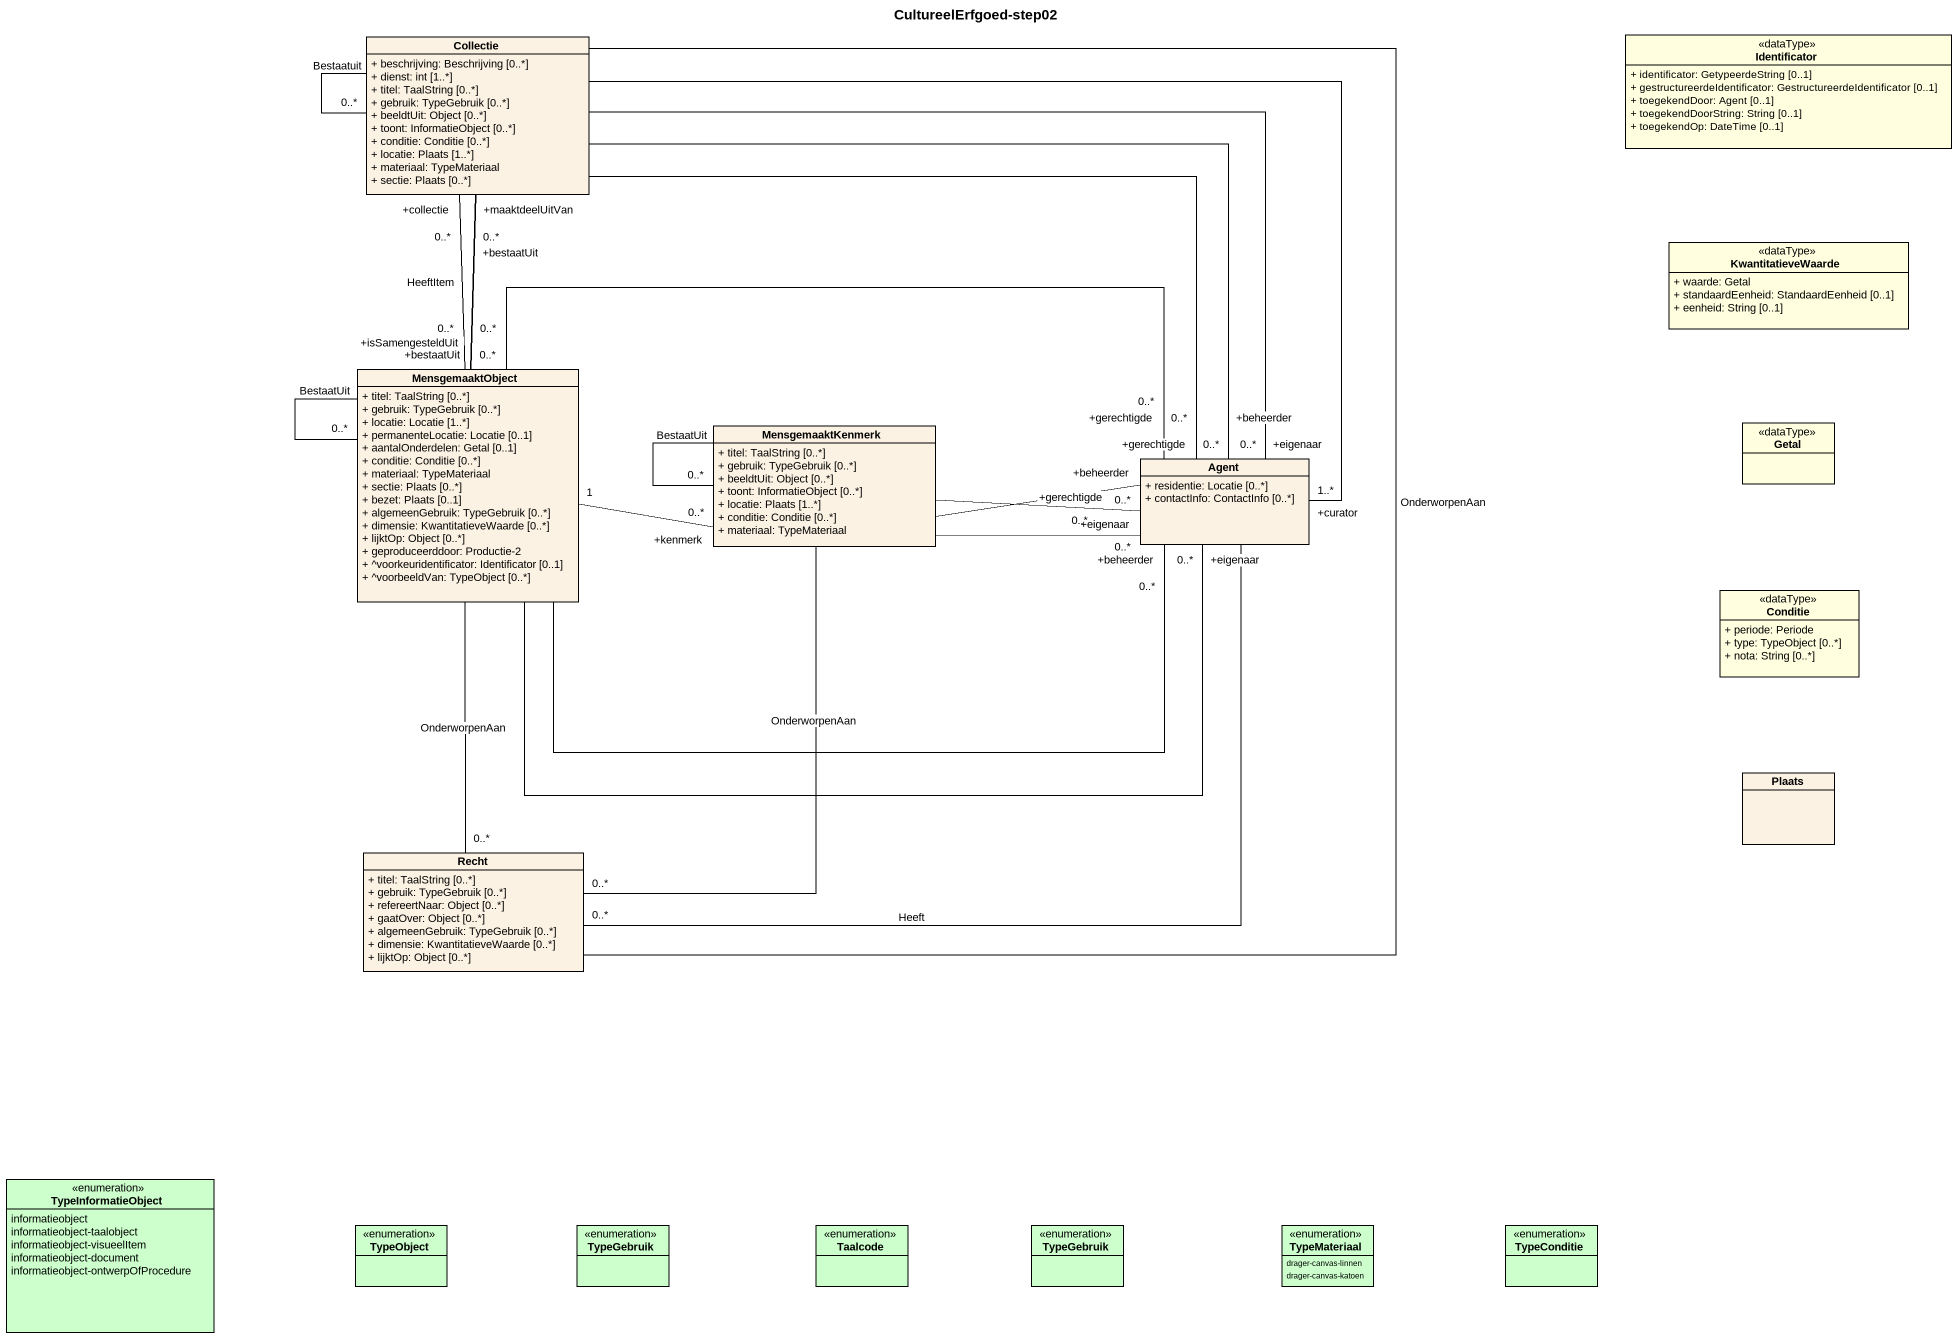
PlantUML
@startuml
title CultureelErfgoed-step02
hide circle
hide empty members
skinparam classAttributeIconSize 0
class Collectie {
  + beschrijving: Beschrijving [0..*]
  + dienst: int [1..*]
  + titel: TaalString [0..*]
  + gebruik: TypeGebruik [0..*]
  + beeldtUit: Object [0..*]
  + toont: InformatieObject [0..*]
  + conditie: Conditie [0..*]
  + locatie: Plaats [1..*]
  + materiaal: TypeMateriaal
  + sectie: Plaats [0..*]
}
class Identificator <<dataType>> #FFFFE0 {
  + identificator: GetypeerdeString [0..1]
  + gestructureerdeIdentificator: GestructureerdeIdentificator [0..1]
  + toegekendDoor: Agent [0..1]
  + toegekendDoorString: String [0..1]
  + toegekendOp: DateTime [0..1]
}
class KwantitatieveWaarde <<dataType>> #FFFFE0 {
  + waarde: Getal
  + standaardEenheid: StandaardEenheid [0..1]
  + eenheid: String [0..1]
}
class MensgemaaktObject {
  + titel: TaalString [0..*]
  + gebruik: TypeGebruik [0..*]
  + locatie: Locatie [1..*]
  + permanenteLocatie: Locatie [0..1]
  + aantalOnderdelen: Getal [0..1]
  + conditie: Conditie [0..*]
  + materiaal: TypeMateriaal
  + sectie: Plaats [0..*]
  + bezet: Plaats [0..1]
  + algemeenGebruik: TypeGebruik [0..*]
  + dimensie: KwantitatieveWaarde [0..*]
  + lijktOp: Object [0..*]
  + geproduceerddoor: Productie-2
  + ^voorkeuridentificator: Identificator [0..1]
  + ^voorbeeldVan: TypeObject [0..*]
}
class MensgemaaktKenmerk {
  + titel: TaalString [0..*]
  + gebruik: TypeGebruik [0..*]
  + beeldtUit: Object [0..*]
  + toont: InformatieObject [0..*]
  + locatie: Plaats [1..*]
  + conditie: Conditie [0..*]
  + materiaal: TypeMateriaal
}
class Getal <<dataType>> #FFFFE0
class "Agent" as Agent_ {
  + residentie: Locatie [0..*]
  + contactInfo: ContactInfo [0..*]
}
class Conditie <<dataType>> #FFFFE0 {
  + periode: Periode
  + type: TypeObject [0..*]
  + nota: String [0..*]
}
class Plaats
class Recht {
  + titel: TaalString [0..*]
  + gebruik: TypeGebruik [0..*]
  + refereertNaar: Object [0..*]
  + gaatOver: Object [0..*]
  + algemeenGebruik: TypeGebruik [0..*]
  + dimensie: KwantitatieveWaarde [0..*]
  + lijktOp: Object [0..*]
}
enum TypeInformatieObject #CCFFCC {
  informatieobject
  informatieobject-taalobject
  informatieobject-visueelItem
  informatieobject-document
  informatieobject-ontwerpOfProcedure
}
enum TypeObject #CCFFCC
enum TypeGebruik #CCFFCC
enum Taalcode #CCFFCC
enum "TypeGebruik" as TypeGebruik_2 #CCFFCC
enum TypeMateriaal #CCFFCC {
  drager-canvas-linnen
  drager-canvas-katoen
}
enum TypeConditie #CCFFCC
Collectie -- "0..*" Collectie : Bestaatuit
Collectie "+maaktdeelUitVan\n0..*" -- "+bestaatUit\n0..*" MensgemaaktObject
Collectie "+collectie\n0..*" -- "0..*" MensgemaaktObject : HeeftItem
Collectie -right- "+eigenaar\n0..*" Agent_
Collectie -right- "+beheerder\n0..*" Agent_
Collectie -right- "+gerechtigde\n0..*" Agent_
Collectie -right- "+curator\n1..*" Agent_
Collectie -- Recht : OnderworpenAan
MensgemaaktObject "+isSamengesteldUit\n0..*" -up- "+bestaatUit" Collectie
MensgemaaktObject -- "0..*" MensgemaaktObject : BestaatUit
MensgemaaktObject "1" -right- "+kenmerk\n0..*" MensgemaaktKenmerk
MensgemaaktObject -right- "+eigenaar\n0..*" Agent_
MensgemaaktObject -right- "+beheerder\n0..*" Agent_
MensgemaaktObject -right- "+gerechtigde\n0..*" Agent_
MensgemaaktObject -- "0..*" Recht : OnderworpenAan
MensgemaaktKenmerk -- "0..*" MensgemaaktKenmerk : BestaatUit
MensgemaaktKenmerk -right- "+beheerder\n0..*" Agent_
MensgemaaktKenmerk -right- "+eigenaar\n0..*" Agent_
MensgemaaktKenmerk -right- "+gerechtigde\n0..*" Agent_
MensgemaaktKenmerk -- "0..*" Recht : OnderworpenAan
Agent_ -left- "0..*" Recht : Heeft
@enduml
